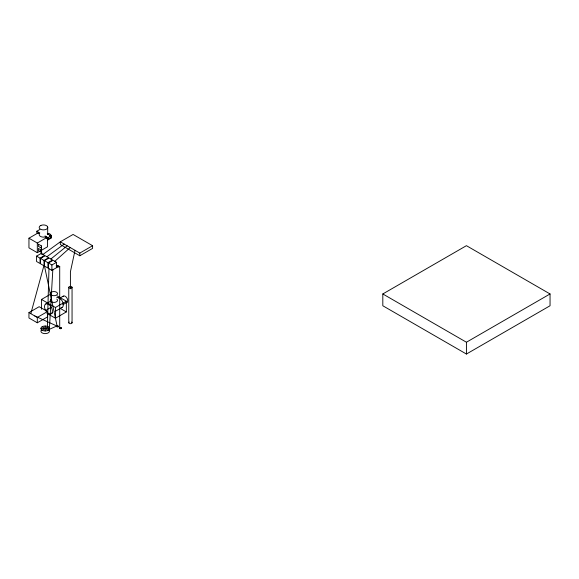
<?xml version="1.0" encoding="UTF-8"?>
<svg xmlns="http://www.w3.org/2000/svg" width="579" height="579" viewBox="0 0 579 579"><rect width="100%" height="100%" fill="white"/><g stroke="black" fill="none" stroke-linecap="round" stroke-linejoin="round"><path stroke-width="0.87" d="M41.275 253.74L41.377 246.972M47.355 327.244L48.962 268.779M41.471 329.943A4.27 2.468 0 0 0 44.612 333.62A4.27 2.468 0 0 0 49.295 330.537L52.848 269.264M75.031 250.323L70.414 271.783L70.414 288.769M30.81 313.673L43.982 265.406M54.802 261.303L70.24 247.559M50.851 259.023L67.207 245.807M59.709 327.866L59.869 327.743A0.984 0.572 0 0 1 61.49 327.953A0.984 0.572 0 0 1 60.484 328.713A0.984 0.572 0 0 1 59.709 327.866L59.709 266.528L56.373 265.262M59.869 328.546L61.056 327.656M46.899 256.743L64.189 244.063M42.947 254.456L60.31 241.827L73.084 234.452L92.597 245.713L92.597 248.398L79.815 255.773L60.31 244.504L60.31 241.827L79.815 253.088L92.597 245.713M38.243 233.648L36.846 232.838L36.846 231.231L39.864 229.487M47.529 237.933L47.529 246.784L37.309 252.69L28.95 247.863L28.95 238.201L38.243 232.838L39.517 233.713A4.27 2.468 0 0 0 40.45 236.398A4.27 2.468 0 0 0 45.104 236.927L46.067 236.608M28.95 238.201L37.309 243.035L46.602 237.665L46.602 238.476L47.999 239.279L51.017 237.535L51.017 235.921L47.297 233.778M49.541 235.971L50.938 235.168A2.627 1.52 60 0 1 50.105 238.273M45.024 235.95L47.999 237.665L51.017 235.921M47.449 240.213L50.938 238.201M36.557 256.128L41.203 253.45L44.684 255.462L40.038 258.14L36.557 256.128L36.557 261.498L40.038 263.51L40.038 258.14M40.516 258.415L45.162 255.737L48.643 257.749L43.997 260.427L40.516 258.415L40.516 263.778L43.997 265.79L43.997 260.427M44.46 260.695L49.106 258.017L52.595 260.029L47.948 262.707L44.46 260.695L44.46 266.058L47.948 268.07L47.948 262.707M48.412 262.975L53.058 260.297L56.539 262.309L56.539 267.672L51.893 270.35L48.412 268.338L48.412 262.975L51.893 264.987L56.539 262.309M41.493 309.295L41.493 299.459L50.851 294.052M28.95 312.602L39.169 306.704L47.529 311.531L47.529 316.894L37.309 322.793L28.95 317.965L28.95 312.602L37.309 317.43L47.529 311.531M45.806 303.939L51.263 300.783M58.913 298.648L63.263 296.137M45.538 310.532L51.379 307.159M41.493 299.459L55.432 307.507L66.346 301.203L66.346 311.929L55.432 318.233L46.913 313.319M62.749 304.757L67.106 302.245M51.118 313.753L52.675 312.855M55.012 311.502L62.033 307.449M42.151 330.24L48.187 326.751L49.439 328.496A4.27 2.468 0 0 1 44.062 330.877A4.27 2.468 0 0 1 41.471 327.258A4.27 2.468 0 0 1 48.187 326.751M382.813 293.958L466.428 245.677L550.05 293.958L550.05 305.755L466.428 354.037L382.813 305.755L382.813 293.958L466.428 342.232L550.05 293.958M49.287 329.35L57.053 325.912A0.984 0.572 0 0 1 58.53 326.353A0.984 0.572 0 0 1 57.212 326.94A0.984 0.572 0 0 1 56.851 325.999L34.791 315.975M56.539 267.672L59.709 266.528L56.308 265.479M40.899 328.496L49.439 328.496M56.156 265.956L59.709 266.528M56.851 325.999L58.399 326.686M59.869 327.743L61.417 328.431M61.186 307.637A5.587 3.221 60 0 0 63.321 305.039C63.263 301.963 61.417 298.815 58.537 297.606A5.587 3.221 60 0 0 56.72 297.635M36.846 231.231L39.821 232.946M45.242 236.883L46.602 237.665M57.053 295.84L66.346 301.203M60.151 308.354L66.346 311.929M42.151 326.751L48.187 330.24M59.181 297.91L60.578 298.894M48.868 329.943L49.295 330.537M41.377 251.257L42.115 254.774M44.33 265.312L57.053 325.912M466.428 342.232L466.428 354.037M79.815 253.088L79.815 255.773M72.057 287.336A1.643 0.948 0 0 1 69.596 288.154A1.643 0.948 0 0 1 69.596 286.518A1.643 0.948 0 0 1 72.057 287.336L72.057 322.742M68.771 287.336L68.771 322.742M55.432 307.507L55.432 318.233M51.893 264.987L51.893 270.35M47.999 237.665L47.999 239.279M47.695 227.084L47.695 234.329A4.27 2.468 0 0 0 47.406 233.706M45.169 326.028L45.169 330.956M37.309 243.035L37.309 252.69M37.309 317.43L37.309 322.793M47.261 312.494A5.587 3.221 60 0 0 52.407 311.343L52.32 310.105A5.587 3.221 60 0 0 48.137 304.113A5.587 3.221 60 0 0 44.518 306.349L44.605 307.587A5.587 3.221 60 0 0 46.327 311.451M56.807 299.075A3.612 2.084 0 0 1 54.354 302.404A3.612 2.084 0 0 1 50.597 299.509M62.894 296.557A3.612 2.084 60 0 1 67.106 298.359A3.612 2.084 60 0 1 66.006 302.455M71.579 322.069A1.643 0.948 0 0 1 71.579 323.408A1.643 0.948 0 0 1 69.256 323.408A1.643 0.948 0 0 1 69.256 322.069M47.825 234.336A2.627 1.52 60 0 1 50.938 235.168M40.863 225.455L40.074 225.911A4.27 2.468 0 0 0 40.45 229.154A4.27 2.468 0 0 0 46.067 229.364L46.856 228.908A4.27 2.468 0 0 0 46.479 225.665A4.27 2.468 0 0 0 40.863 225.455M41.377 245.894L38.359 244.15L38.359 246.299L41.377 248.044L41.377 245.894M41.377 250.186L38.359 248.442L38.359 250.584L41.377 252.328L41.377 250.186M51.69 295.268A3.612 2.084 0 0 0 57.495 293.915A3.612 2.084 0 0 0 52.573 291.693A3.612 2.084 0 0 0 51.69 295.268"/></g></svg>
